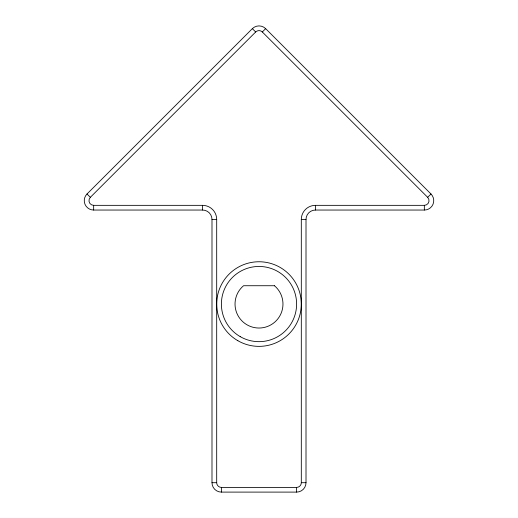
<?xml version="1.0" encoding="UTF-8"?>
<svg xmlns="http://www.w3.org/2000/svg" width="518" height="518" viewBox="0 0 518 518"><rect width="100%" height="100%" fill="white"/><g stroke="black" fill="none" stroke-linecap="round" stroke-linejoin="round"><path stroke-width="0.78" d="M87.011 193.991L252.35 28.652A9.402 9.402 0 0 1 265.65 28.652L430.989 193.991A9.402 9.402 0 0 1 424.339 210.043L315.41 210.043A9.402 9.402 0 0 0 306.008 219.444L306.008 482.698A9.402 9.402 0 0 1 296.607 492.1L221.393 492.1A9.402 9.402 0 0 1 211.991 482.698L211.991 219.444A9.402 9.402 0 0 0 202.59 210.043L93.661 210.043A9.402 9.402 0 0 1 87.011 193.991L90.339 197.319A4.701 4.701 0 0 0 93.661 205.342L93.661 210.043M90.339 197.319L255.678 31.98A4.701 4.701 0 0 1 262.322 31.98L427.661 197.319A4.701 4.701 0 0 1 424.339 205.342L424.339 210.043M262.322 31.98L265.65 28.652M427.661 197.319L430.989 193.991M93.661 205.342L202.59 205.342A14.103 14.103 0 0 1 216.692 219.444L216.692 482.698A4.701 4.701 0 0 0 221.393 487.399L296.607 487.399A4.701 4.701 0 0 0 301.308 482.698L301.308 219.444A14.103 14.103 0 0 1 315.41 205.342L424.339 205.342M211.991 219.444L216.692 219.444M301.308 219.444L306.008 219.444M211.991 482.698L216.692 482.698M301.308 482.698L306.008 482.698M252.35 28.652L255.678 31.98M315.41 205.342L315.41 210.043M296.607 487.399L296.607 492.1M221.393 487.399L221.393 492.1M202.59 205.342L202.59 210.043M274.449 285.729L243.551 285.729A23.977 23.977 0 0 0 241.576 320.525A23.977 23.977 0 0 0 276.424 320.525A23.977 23.977 0 0 0 274.449 285.729M240.197 336.629A37.607 37.607 0 0 0 296.607 304.06A37.607 37.607 0 0 0 240.197 271.49A37.607 37.607 0 0 0 240.197 336.629M237.846 340.702A42.308 42.308 0 0 0 301.308 304.06A42.308 42.308 0 0 0 237.846 267.424A42.308 42.308 0 0 0 237.846 340.702"/></g></svg>
